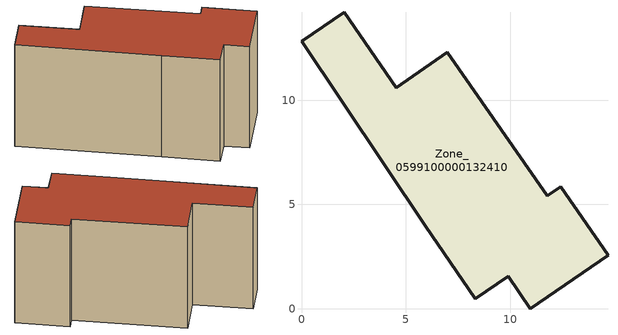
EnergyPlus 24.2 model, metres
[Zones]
Zone_0599100000132410
 floor ground (C_G): 0,12.82 2.04,14.22 4.54,10.61 6.99,12.31 11.79,5.41 12.44,5.86 14.7,2.56 10.98,0 9.91,1.56 8.34,0.49 5.94,3.99 z0
 wall outside (C_F): 5.94,3.99 8.34,0.49 9.91,1.56 10.98,0 14.7,2.56 12.44,5.86 11.79,5.41 6.99,12.31 4.54,10.61 2.04,14.22 0,12.82 5.94,3.99 z0:8.83
 roof outside (C_R): 2.04,14.22 0,12.82 5.94,3.99 8.34,0.49 9.91,1.56 10.98,0 14.7,2.56 12.44,5.86 11.79,5.41 6.99,12.31 4.54,10.61 z8.83
[BUILDING]
Pand.0599100000132410: North Axis=0; Terrain=City; Loads Convergence Tolerance Value=0.04; Temperature Convergence Tolerance Value=0.4; Solar Distribution=FullExterior; Maximum Number of Warmup Days=25; Minimum Number of Warmup Days=1
[Site:Location]
Rotterdam.The.Hague.AP_ZH_NLD Design_Conditions: Latitude=51.96; Longitude=4.45; Time Zone=1; Elevation=-4.5
[SITE:GROUNDTEMPERATURE:BUILDINGSURFACE]
18, 18, 18, 18, 18, 18, 18, 18, 18, 18, 18, 18
[MATERIAL] Thermal Absorptance=0.9; Solar Absorptance=0.7; Visible Absorptance=0.7
Name | Roughness | Thickness | Conductivity | Density | Specific Heat
G.TC.1946 | MediumSmooth | 0.15 | 1 | 540 | 1210
F.TC.1946 | Rough | 0.3 | 0.857143 | 1920 | 840
R.TC.1946 | MediumRough | 0.2 | 0.909091 | 1500 | 1000
[CONSTRUCTION]
C_G: G.TC.1946
C_F: F.TC.1946
C_R: R.TC.1946
[ZONE]
Zone_0599100000132410: Type=1; Multiplier=1; Ceiling Height=Autocalculate; Volume=Autocalculate; Floor Area=autocalculate; Part of Total Floor Area=Yes
[ZONEINFILTRATION:DESIGNFLOWRATE]
Infil_Zone_0599100000132410: Zone or ZoneList or Space or SpaceList=Zone_0599100000132410; Schedule=AlwaysOn; Design Flow Rate Calculation Method=Flow/Area; Flow Rate per Floor Area=0.003; Constant Term Coefficient=1; Temperature Term Coefficient=0; Velocity Term Coefficient=0; Velocity Squared Term Coefficient=0
[HVACTEMPLATE:ZONE:IDEALLOADSAIRSYSTEM]
Zone_0599100000132410: Maximum Heating Supply Air Temperature=50; Minimum Cooling Supply Air Temperature=13; Maximum Heating Supply Air Humidity Ratio=0.0156; Minimum Cooling Supply Air Humidity Ratio=0.0077; Heating Limit=NoLimit; Cooling Limit=NoLimit; Dehumidification Control Type=ConstantSensibleHeatRatio; Cooling Sensible Heat Ratio=0.7; Dehumidification Setpoint=60; Humidification Control Type=None; Humidification Setpoint=30; Outdoor Air Method=None; Outdoor Air Flow Rate per Person=0.00944; Outdoor Air Flow Rate per Zone Floor Area=0; Outdoor Air Flow Rate per Zone=0; Demand Controlled Ventilation Type=None; Outdoor Air Economizer Type=NoEconomizer; Heat Recovery Type=None; Sensible Heat Recovery Effectiveness=0.7; Latent Heat Recovery Effectiveness=0.65
[ZONECONTROL:THERMOSTAT]
ThermostatControl_Zone_0599100000132410: Zone or ZoneList=Zone_0599100000132410; Control Type Schedule=DualSetpointControlType; Control 1=Thermostat_Zone_0599100000132410; Temperature Difference Between Cutout And Setpoint=0
[THERMOSTATSETPOINT:DUALSETPOINT]
Thermostat_Zone_0599100000132410: Heating Setpoint Temperature Schedule=HeatingSetpoint_Zone_0599100000132410; Cooling Setpoint Temperature Schedule=CoolingSetpoint_Zone_0599100000132410
[SCHEDULE:COMPACT]
HeatingSetpoint_Zone_0599100000132410: Through: 12/31, For: AllDays, Until: 24:00, 21
CoolingSetpoint_Zone_0599100000132410: Through: 12/31, For: AllDays, Until: 24:00, 24
DualSetpointControlType: Through: 12/31, For: AllDays, Until: 24:00, 4
AlwaysOn: Through: 12/31, For: AllDays, Until: 24:00, 1
